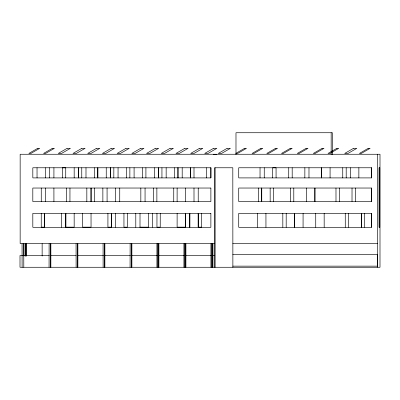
<?xml version="1.0" encoding="UTF-8"?>
<svg xmlns="http://www.w3.org/2000/svg" width="400" height="400" viewBox="0 0 400 400"><rect width="100%" height="100%" fill="white"/><g stroke="black" fill="none" stroke-linecap="round" stroke-linejoin="round"><path stroke-width="0.6" d="M213.345 154.49L216.88 154.49M210.895 167.77L32.81 167.77L32.825 177.905L210.895 177.905L210.895 167.77L210.875 177.905M371.65 167.77L238.72 167.77L238.72 177.905L371.65 177.905L371.65 167.77L371.635 177.905M62.35 167.79L65.74 167.79M371.65 188.035L238.72 188.035L238.72 201.55L371.65 201.55L371.65 188.035L371.635 201.55M371.65 213.37L238.72 213.37L238.72 227.305L371.65 227.305L371.65 213.37L371.635 227.305M44.62 227.16L44.62 213.37L44.635 227.16L41.245 227.16L41.245 213.37M139.98 227.16L148.435 227.16M201.6 227.16L198.21 227.16L198.21 213.37M232.815 243.63L377.6 243.63L377.6 267.27M232.815 254.325L377.6 254.325M49.325 255.45L20 255.45L20 267.27L380 267.27L380 154.26L20.155 154.26L20.155 243.63L214.715 243.63L214.66 267.27M50.475 255.45L76.15 255.45M77.325 255.45L103.605 255.45M104.805 255.45L130.43 255.45M131.66 255.45L157.265 255.45M158.505 255.45L184.115 255.45M185.335 255.45L211.595 255.45M212.785 255.45L214.715 255.45M232.815 266.145L377.6 266.145M379.45 167.77L379.45 227.305M379.355 167.77L379.355 227.305M377.54 154.26L377.54 243.63M377.54 254.325L377.54 266.145M364.69 213.37L364.675 227.305M358.87 167.77L358.855 177.905M355.405 188.035L355.39 201.55M352.03 188.035L352.015 201.55M350.43 167.77L350.415 177.905M348.64 213.37L348.655 227.305M346.195 167.77L346.21 177.905M345.265 213.37L345.28 227.305M342.74 167.77L342.755 177.905M339.37 188.035L339.355 201.55M335.98 188.035L335.995 201.55M332.42 154.525L332.42 132.73L235.985 132.73L235.985 154.525M331.17 132.73L331.17 154.525M330.09 167.77L330.075 177.905M324.165 213.37L324.18 227.305M315.725 213.37L315.74 227.305M308.99 167.77L308.975 177.905M306.46 188.035L306.445 201.55M304.86 167.77L304.845 177.905M303.085 213.37L303.07 227.305M293.785 188.035L293.8 201.55M292.185 167.77L292.2 177.905M290.41 188.035L290.425 201.55M288.735 167.77L288.72 177.905M286.205 213.37L286.19 227.305M282.815 213.37L282.83 227.305M276.08 177.885L276.065 167.79L272.69 167.79L272.705 177.885M273.545 188.035L273.53 201.55M270.155 188.035L270.17 201.55M265.935 213.37L265.95 227.305M264.265 167.77L264.25 177.905M261.735 188.035L261.735 201.55M261.72 188.035L261.72 201.55M260.045 167.77L260.03 177.905M258.355 188.035L258.34 201.55M257.5 213.37L257.515 227.305M232.875 267.27L232.815 167.77L214.53 167.77L214.53 243.63M215.12 167.77L215.12 267.27M212.835 243.63L212.835 267.27M212.775 243.63L212.775 267.27M211.145 243.63L211.145 267.27M211.085 243.63L211.085 267.27M206.665 167.77L206.675 177.905M201.6 213.37L201.585 227.16M198.23 188.035L198.225 201.55M198.225 213.37L198.225 227.16M193.995 167.77L194.01 177.905M193.995 188.035L194.01 201.55M185.83 243.63L185.83 267.27M185.77 243.63L185.77 267.27M185.555 188.035L185.57 201.55M185.575 227.305L185.585 213.37L185.55 227.16L177.115 227.16L177.13 213.37M184.14 243.63L184.14 267.27M184.085 243.63L184.085 267.27M182.195 167.77L182.2 177.905M177.98 167.77L177.975 177.905M177.96 167.77L177.96 177.905M177.13 188.035L177.115 201.55M174.585 167.77L174.6 177.905M173.755 188.035L173.74 201.55M166.16 167.77L166.165 177.905M161.94 167.77L161.94 177.905M160.25 213.37L160.235 227.16L156.95 227.16L156.965 213.37M158.825 243.63L158.825 267.27M158.765 243.63L158.765 267.27M157.135 243.63L157.135 267.27M157.08 243.63L157.08 267.27M156.865 188.035L156.88 201.55M154.35 167.77L154.345 177.905M153.505 188.035L153.49 201.55M152.67 213.37L152.665 227.305M148.455 213.37L148.445 227.305M145.91 167.77L145.915 177.905M145.06 188.035L145.065 201.55M142.54 167.77L142.52 177.905M140.835 188.035L140.83 201.55M140.015 213.37L140.005 227.305M135.785 213.37L135.795 227.305M134.09 167.77L134.1 177.905M131.82 243.63L131.82 267.27M131.76 243.63L131.76 267.27M130.135 243.63L130.075 267.27M129.87 167.77L129.86 177.905M127.34 213.37L127.325 227.16L123.95 227.16L123.95 213.37M126.485 167.77L126.5 177.905M119.745 188.035L119.735 201.55M118.065 167.77L118.055 177.905M115.515 188.035L115.53 201.55M115.535 213.37L115.54 227.305M113.84 167.77L113.825 177.905M111.32 227.305L111.315 213.37L111.29 227.16L107.915 227.16L107.93 213.37M110.47 167.77L110.47 177.905M110.465 167.77L110.46 177.905M107.075 188.035L107.09 201.55M106.25 167.77L106.245 177.905M104.815 243.63L104.815 267.27M104.755 243.63L104.755 267.27M103.07 243.63L103.13 267.27M102.86 188.035L102.87 201.55M94.435 167.77L94.415 177.905M94.43 188.035L94.415 201.55M91.035 213.37L91.05 227.16L82.595 227.16L82.61 213.37M86.83 188.035L86.835 201.55M85.995 167.77L85.99 177.905M81.755 167.77L81.775 177.905M77.81 243.63L77.81 267.27M77.75 243.63L77.75 267.27M76.065 243.63L76.125 267.27M74.175 167.77L74.18 177.905M74.16 213.37L74.175 227.16L65.86 227.16L65.875 213.37M69.96 188.035L69.945 201.55M66.58 188.035L66.565 201.55M65.74 167.77L65.73 177.905M65.75 213.37L65.745 227.305M62.37 167.77L62.36 177.905M61.525 213.37L61.53 227.305M53.925 167.77L53.915 177.905M53.91 188.035L53.925 201.55M50.805 243.63L50.805 267.27M50.745 243.63L50.745 267.27M49.69 167.77L49.7 177.905M49.12 243.63L49.06 267.27M45.485 167.77L45.47 177.905M45.48 188.035L45.485 201.55M42.14 243.63L42.14 256.07M41.26 188.035L41.265 201.55M37.035 167.77L37.045 177.905M26.17 243.63L26.17 256.07M26.11 243.63L26.11 256.07M25.695 243.63L25.695 256.07M25.635 243.63L25.635 256.07M23.95 243.63L23.95 256.07M23.745 243.63L23.8 267.27M22.055 243.63L22.115 267.27M37.655 148.35L28.885 153.415L30.915 153.415L39.685 148.35L37.655 148.35M52.365 148.35L43.595 153.415L45.625 153.415L54.395 148.35L52.365 148.35M67.08 148.35L58.31 153.415L61.61 153.415L70.38 148.35L67.08 148.35M81.79 148.35L73.02 153.415L76.325 153.415L85.095 148.35L81.79 148.35M96.5 148.35L87.73 153.415L91.035 153.415L99.805 148.35L96.5 148.35M111.215 148.35L102.445 153.415L105.745 153.415L114.515 148.35L111.215 148.35M125.925 148.35L117.155 153.415L120.46 153.415L129.23 148.35L125.925 148.35M140.635 148.35L131.865 153.415L135.17 153.415L143.94 148.35L140.635 148.35M155.35 148.35L146.58 153.415L149.88 153.415L158.655 148.35L155.35 148.35M170.06 148.35L161.29 153.415L164.595 153.415L173.365 148.35L170.06 148.35M184.775 148.35L176.005 153.415L179.305 153.415L188.075 148.35L184.775 148.35M199.485 148.35L190.715 153.415L194.02 153.415L202.79 148.35L199.485 148.35M213.525 148.35L204.755 153.415L208.06 153.415L216.83 148.35L213.525 148.35M227.08 148.35L218.31 153.415L221.615 153.415L230.385 148.35L227.08 148.35M244.565 148.35L235.795 153.415L237.68 153.415L246.45 148.35L244.565 148.35M260.875 148.35L252.105 153.415L253.995 153.415L262.765 148.35L260.875 148.35M275.59 148.35L266.82 153.415L268.705 153.415L277.475 148.35L275.59 148.35M290.3 148.35L281.53 153.415L283.415 153.415L292.185 148.35L290.3 148.35M306.095 148.35L297.325 153.415L299.215 153.415L307.985 148.35L306.095 148.35M322.11 148.35L313.34 153.415L315.23 153.415L324 148.35L322.11 148.35M336.825 148.35L328.05 153.415L329.94 153.415L338.71 148.35L336.825 148.35M353.495 148.35L344.725 153.415L348.03 153.415L356.8 148.35L353.495 148.35M368.21 148.35L359.44 153.415L361.325 153.415L370.095 148.35L368.21 148.35M379.775 167.77L379.03 167.77L379.03 227.305L379.775 227.305L379.775 167.77M210.88 188.035L32.81 188.035L32.81 201.55L210.88 201.55L210.88 188.035M210.88 213.37L32.81 213.37L32.82 227.305L210.88 227.305L210.875 213.37M361.31 227.305L361.31 213.37L361.295 227.305M321.65 177.905L321.65 167.77L321.635 177.905M314.9 201.55L314.9 188.035L314.885 201.55M294.645 227.305L294.645 213.37L294.63 227.305M190.64 177.905L190.64 167.77L190.62 177.905M189.805 227.305L189.805 213.37L189.795 227.305M158.565 177.905L158.565 167.77L158.55 177.905M97.805 177.905L97.81 167.77L97.79 177.905M91.055 201.55L91.055 188.035L91.05 201.55M78.395 177.905L78.4 167.77L78.38 177.905"/></g></svg>
